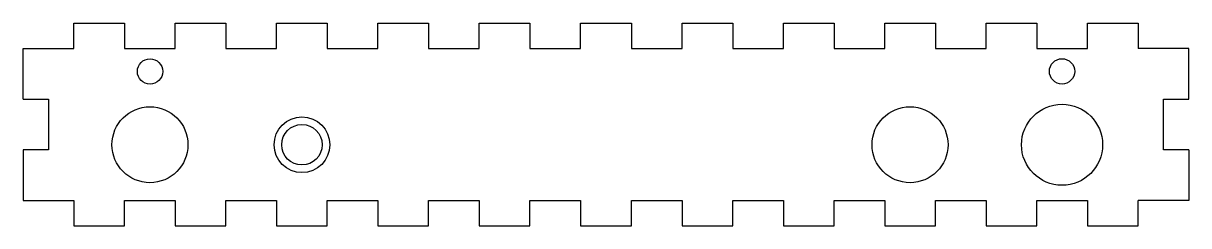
# Model space of a CAD drawing. Header units: millimetres. Extents: x -100 to 130, y -35 to 5.
import ezdxf

# ---------------------------------------------------------------- set-up
doc = ezdxf.new("R2010")
doc.units = ezdxf.units.MM
doc.layers.get('0').update_dxf_attribs({"linetype": 'CONTINUOUS'})

msp = doc.modelspace()

# ---------------------------------------------------------------- linework, layer by layer
for p, q in [((-90, 0), (-90, 5)), ((-90, 5), (-80, 5)), ((-80, 5), (-80, 0)), ((-70, 5), (-60, 5)), ((-70, 0), (-70, 5)), ((-60, 5), (-60, 0)), ((-50, 5), (-40, 5)), ((-50, 0), (-50, 5)), ((-40, 5), (-40, 0)), ((-30, 5), (-20, 5)), ((-30, 0), (-30, 5)), ((-20, 5), (-20, 0)), ((-10, 0), (-10, 5)), ((-10, 5), (0, 5)), ((0, 5), (0, 0)), ((10, 0), (10, 5)), ((10, 5), (20, 5)), ((20, 5), (20, 0)), ((30, 0), (30, 5)), ((30, 5), (40, 5)), ((40, 5), (40, 0)), ((50, 5), (60, 5)), ((50, 0), (50, 5)), ((60, 5), (60, 0)), ((70, 5), (80, 5)), ((70, 0), (70, 5)), ((80, 5), (80, 0)), ((90, 5), (100, 5)), ((90, 0), (90, 5)), ((100, 5), (100, 0)), ((110, 5), (120, 5)), ((110, 0), (110, 5)), ((120, 5), (120, 0)), ((-100, -10), (-100, 0)), ((-100, 0), (-95, 0)), ((-95, 0), (-90, 0)), ((-80, 0), (-70, 0)), ((-60, 0), (-50, 0)), ((-40, 0), (-30, 0)), ((-20, 0), (-10, 0)), ((0, 0), (10, 0)), ((20, 0), (30, 0)), ((40, 0), (50, 0)), ((60, 0), (70, 0)), ((80, 0), (90, 0)), ((100, 0), (110, 0)), ((125, 0), (120, 0)), ((130, 0), (125, 0)), ((130, -10), (130, 0)), ((-100, -10), (-95, -10)), ((-95, -10), (-95, -20)), ((125, -20), (125, -10)), ((125, -10), (130, -10)), ((-95, -20), (-100, -20)), ((-100, -20), (-100, -30)), ((130, -20), (125, -20)), ((130, -20), (130, -30)), ((-100, -30), (-95, -30)), ((-95, -30), (-90, -30)), ((-90, -30), (-90, -35)), ((-80, -30), (-70, -30)), ((-80, -35), (-80, -30)), ((-70, -30), (-70, -35)), ((-60, -30), (-50, -30)), ((-60, -35), (-60, -30)), ((-50, -30), (-50, -35)), ((-40, -35), (-40, -30)), ((-40, -30), (-30, -30)), ((-30, -30), (-30, -35)), ((-20, -35), (-20, -30)), ((-20, -30), (-10, -30)), ((-10, -30), (-10, -35)), ((0, -30), (10, -30)), ((0, -35), (0, -30)), ((10, -30), (10, -35)), ((20, -30), (30, -30)), ((20, -35), (20, -30)), ((30, -30), (30, -35)), ((40, -35), (40, -30)), ((40, -30), (50, -30)), ((50, -30), (50, -35)), ((60, -30), (70, -30)), ((60, -35), (60, -30)), ((70, -30), (70, -35)), ((80, -30), (90, -30)), ((80, -35), (80, -30)), ((90, -30), (90, -35)), ((100, -30), (110, -30)), ((100, -35), (100, -30)), ((110, -30), (110, -35)), ((125, -30), (120, -30)), ((120, -35), (120, -30)), ((130, -30), (125, -30)), ((-90, -35), (-80, -35)), ((-70, -35), (-60, -35)), ((-50, -35), (-40, -35)), ((-30, -35), (-20, -35)), ((-10, -35), (0, -35)), ((10, -35), (20, -35)), ((30, -35), (40, -35)), ((50, -35), (60, -35)), ((70, -35), (80, -35)), ((90, -35), (100, -35)), ((110, -35), (120, -35))]:
    msp.add_line(p, q)
for centre, radius in [((-74.99, -4.52), 2.5), ((105, -4.5), 2.5), ((105, -19), 8), ((-75, -19), 7.5), ((-45, -19), 5.5), ((75, -19), 7.5), ((-45, -19), 4)]:
    msp.add_circle(centre, radius)

doc.saveas('drawing.dxf')
